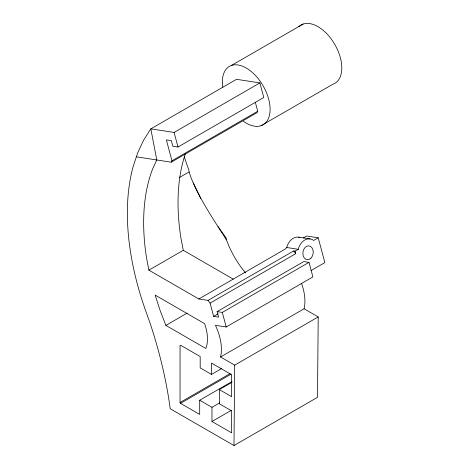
<?xml version="1.0" encoding="UTF-8"?>
<svg xmlns="http://www.w3.org/2000/svg" width="469" height="469" viewBox="0 0 469 469"><rect width="100%" height="100%" fill="white"/><g stroke="black" fill="none" stroke-linecap="round" stroke-linejoin="round"><path stroke-width="0.7" d="M231.956 381.602L199.694 400.227L199.694 414.408L180.536 403.346L180.043 402.496L180.043 345.495L180.536 345.207L200.187 356.551L200.187 367.895L211.484 374.42L221.608 368.575M211.484 374.42L211.484 363.076L231.135 374.42L231.627 375.27L231.622 396.686L219.345 389.592L219.345 403.774L231.622 410.862L231.622 432.84M136.368 156.816L171.214 162.198L171.959 160.773L166.378 139.926L171.337 140.694L172.809 146.211L178.003 147.014L263.771 97.488L259.873 82.919L236.569 79.314L150.825 128.858L143.625 140.125L137.687 152.818L133.055 166.835A232.812 134.415 60 0 0 145.501 310.337L149.863 322.537A342.476 197.73 60 0 1 170.218 408.739L233.984 445.55L234.705 365.14L318.216 316.927L304.076 308.766A41.905 24.195 60 0 0 301.508 283.282M318.216 316.927L317.49 397.337L233.984 445.55M200.726 198.622C196.611 189.007 190.561 179.604 188.644 169.344A244.22 65.25 48.3 0 1 184.34 156.892M259.873 82.919L174.099 132.446L150.825 128.858L156.787 159.976L152.947 168.183A209.79 121.125 60 0 0 146.521 257.745L148.89 270.15L198.838 298.988L285.404 248.963L286.817 247.521L287.175 246.049A13.988 10.359 -81.2 0 1 299.896 237.437M198.838 298.988L208.031 300.394L293.682 250.944L295.065 251.155L298.29 249.297L298.653 247.82A13.988 10.359 -81.2 0 1 312.635 239.747L313.585 240.462L318.216 237.789L324.859 262.593L310.965 270.619M255.312 102.219L257.733 111.253L256.989 112.671L171.214 162.198M231.504 65.42L303.197 24.03M171.959 160.773L257.733 111.253M260.993 125.739L332.691 84.344A33.727 19.475 60 0 0 334.602 44.098A33.727 19.475 60 0 0 298.847 26.663M179.568 177.434L188.937 172.023M148.89 270.15L183.273 250.294L233.222 279.131M303.267 238.018L306.744 236.013L318.216 237.789M165.879 325.404L205.838 348.473A36.811 21.252 60 0 0 204.619 323.657L155.157 295.101L159.988 310.12L165.879 325.404L187.113 313.14M234.705 365.14L220.577 356.979A41.905 24.195 60 0 0 215.429 325.334L226.21 326.987L312.905 276.927L309.007 262.359L303.812 261.555L217.118 311.615L218.595 317.126L213.635 316.364L210.089 303.126L295.746 253.676L295.065 251.155M213.635 316.364L218.062 313.802M217.118 311.615L222.306 312.418L309.007 262.359M220.577 356.979L304.076 308.766M180.043 402.496L230.015 373.641M180.536 403.346L231.141 374.127M219.345 389.592L231.997 382.288M199.694 400.227L211.97 407.315L219.562 402.935M231.129 432.559L211.97 421.496L231.586 410.176M193.281 182.933C201.875 202.362 213.788 219.979 225.179 237.83L225.87 237.636L226.439 239.829A64.886 37.461 60 0 0 240.187 265.964L242.373 268.93A64.886 37.461 60 0 0 245.563 272.911M298.577 237.138L310.05 238.914M286.817 247.521L298.29 249.297M293.682 250.944L295.746 253.676M208.031 300.394L210.089 303.126M218.032 226.591L225.87 237.636M225.179 237.83L226.439 239.829M174.099 132.446L178.003 147.014M222.306 312.418L226.21 326.987M183.273 250.294L180.905 237.894A209.79 121.125 60 0 1 185.431 153.51M211.97 407.315L211.97 421.496M222.81 87.152A33.727 19.475 60 0 1 244.232 66.973A33.727 19.475 60 0 1 270.097 109.816A33.727 19.475 60 0 1 243.423 121.295M310.947 258.108A6.947 5.141 -81.2 0 0 310.326 246.295A6.947 5.141 -81.2 0 0 302.863 253.864A6.947 5.141 -81.2 0 0 310.947 258.108"/></g></svg>
